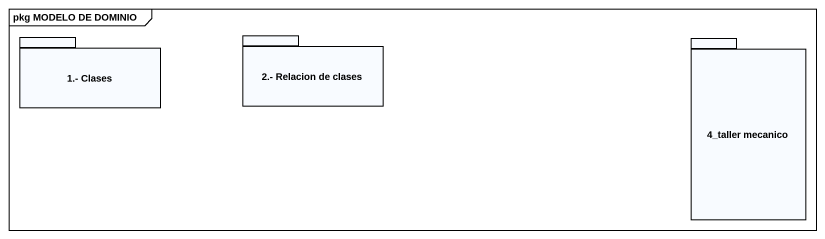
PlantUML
@startuml
mainframe pkg MODELO DE DOMINIO
package "1.- Clases" as p1_Clases {
}
package "2.- Relacion de clases" as p2_Relacion_de_clases {
}
package "4_taller mecanico" as p4_taller_mecanico {
}
@enduml
